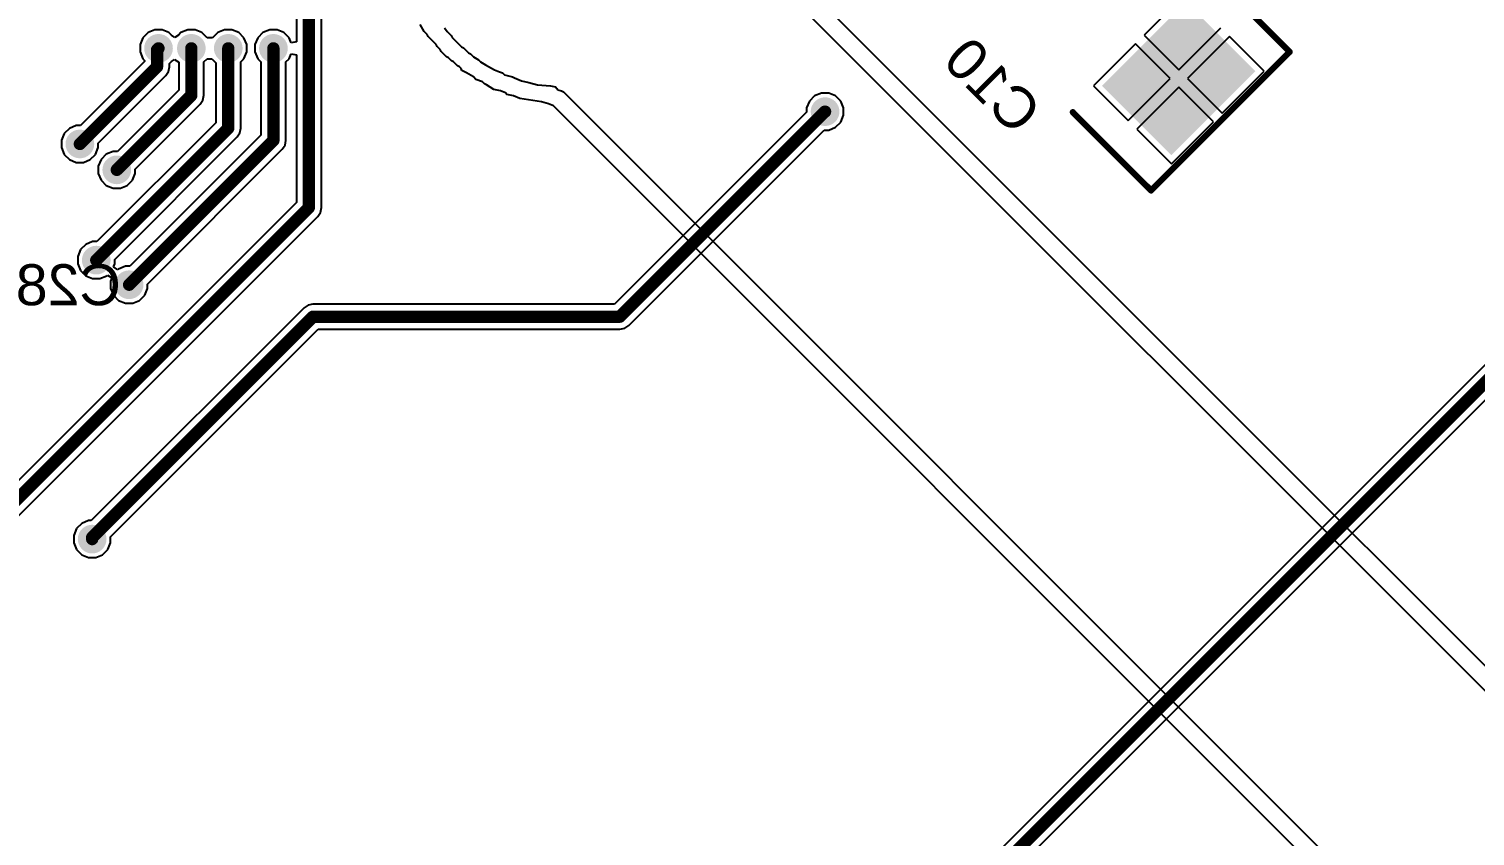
# Model space of a CAD drawing. Header units: millimetres. Extents: x 95 to 305, y 96 to 295.
# Drawn here: x 208.76 to 244, y 135.06 to 154.74 of the extents above; entities that cross this region are included whole.
import ezdxf

# ---------------------------------------------------------------- set-up
doc = ezdxf.new("R2010")
doc.units = ezdxf.units.MM
for name, color, linetype in [('BottomLayer', 5, 'Continuous'), ('BottomOverlay', 54, 'Continuous'), ('BottomPaste', 16, 'Continuous'), ('BottomSolder', 6, 'Continuous'), ('ViaHoleLayer', 16, 'Continuous')]:
    doc.layers.add(name, color=color, linetype=linetype)
doc.styles.add('Arial', font='', dxfattribs={"height": 0.2})
doc.styles.get('Arial').set_extended_font_data('Arial')

# ---------------------------------------------------------------- blocks, each defined once
blk = doc.blocks.new('CAP_TANT_D_B_188')
at = {"layer": 'BottomLayer'}
for points in [[(-4.323, 1.403), (-2.037, 1.403), (-2.037, -1.391), (-4.323, -1.391)], [(2.077, 1.403), (4.363, 1.403), (4.363, -1.391), (2.077, -1.391)]]:
    blk.add_hatch(color=5, dxfattribs=at).paths.add_polyline_path(points)
at = {"layer": 'BottomPaste'}
for points in [[(-4.323, 1.403), (-2.037, 1.403), (-2.037, -1.391), (-4.323, -1.391)], [(2.077, 1.403), (4.363, 1.403), (4.363, -1.391), (2.077, -1.391)]]:
    blk.add_hatch(color=16, dxfattribs=at).paths.add_polyline_path(points)
at = {"layer": 'BottomSolder'}
for points in [[(-4.373, 1.453), (-1.987, 1.453), (-1.987, -1.441), (-4.373, -1.441)], [(2.027, 1.453), (4.413, 1.453), (4.413, -1.441), (2.027, -1.441)]]:
    blk.add_hatch(color=6, dxfattribs=at).paths.add_polyline_path(points)
at = {"layer": 'BottomOverlay', "const_width": 0.15}
for points in [[(-4.625, 2.375), (-1.95, 2.375)], [(-4.625, -2.4), (-4.625, 2.375)], [(1.975, 2.375), (4.675, 2.375)], [(4.675, -2.4), (4.675, 2.375)], [(-4.625, -2.4), (-1.95, -2.4)], [(1.975, -2.4), (4.675, -2.4)], [(-5.35, -2.875), (-4.75, -2.875)], [(-5.05, -3.175), (-5.05, -2.575)]]:
    blk.add_lwpolyline(points, dxfattribs=at)
at = {"layer": 'BottomOverlay', "const_width": 0.075}
for points in [[(-4.663, 2.375, 1), (-4.588, 2.375, 1)], [(-4.663, 2.375, 1), (-4.588, 2.375, 1)], [(-1.987, 2.375, 1), (-1.912, 2.375, 1)], [(1.937, 2.375, 1), (2.013, 2.375, 1)], [(4.638, 2.375, 1), (4.713, 2.375, 1)], [(4.638, 2.375, 1), (4.713, 2.375, 1)], [(-4.663, -2.4, 1), (-4.588, -2.4, 1)], [(-4.663, -2.4, 1), (-4.588, -2.4, 1)], [(-1.987, -2.4, 1), (-1.912, -2.4, 1)], [(1.937, -2.4, 1), (2.013, -2.4, 1)], [(4.638, -2.4, 1), (4.713, -2.4, 1)], [(4.638, -2.4, 1), (4.713, -2.4, 1)], [(-5.388, -2.875, 1), (-5.313, -2.875, 1)], [(-5.088, -2.575, 1), (-5.012, -2.575, 1)], [(-4.788, -2.875, 1), (-4.713, -2.875, 1)], [(-5.088, -3.175, 1), (-5.012, -3.175, 1)]]:
    blk.add_lwpolyline(points, format="xyb", close=True, dxfattribs=at)

msp = doc.modelspace()

# ---------------------------------------------------------------- hatches: boundary and pattern name
at = {"layer": 'BottomLayer'}
h = msp.add_hatch(color=5, dxfattribs=at)
edge = h.paths.add_edge_path()
edge.add_arc((211.917, 154.262), 0.3, 0, 360)
h = msp.add_hatch(color=5, dxfattribs=at)
edge = h.paths.add_edge_path()
edge.add_arc((212.717, 154.262), 0.3, 0, 360)
h = msp.add_hatch(color=5, dxfattribs=at)
edge = h.paths.add_edge_path()
edge.add_arc((213.617, 154.262), 0.3, 0, 360)
h = msp.add_hatch(color=5, dxfattribs=at)
edge = h.paths.add_edge_path()
edge.add_arc((214.717, 154.262), 0.3, 0, 360)
h = msp.add_hatch(color=5, dxfattribs=at)
edge = h.paths.add_edge_path()
edge.add_arc((228.162, 152.719), 0.3, 0, 360)
h = msp.add_hatch(color=5, dxfattribs=at)
edge = h.paths.add_edge_path()
edge.add_arc((210, 151.931), 0.3, 0, 360)
h = msp.add_hatch(color=5, dxfattribs=at)
edge = h.paths.add_edge_path()
edge.add_arc((210.9, 151.3), 0.3, 0, 360)
h = msp.add_hatch(color=5, dxfattribs=at)
edge = h.paths.add_edge_path()
edge.add_arc((210.4, 149.1), 0.3, 0, 360)
h = msp.add_hatch(color=5, dxfattribs=at)
edge = h.paths.add_edge_path()
edge.add_arc((211.2, 148.5), 0.3, 0, 360)
h = msp.add_hatch(color=5, dxfattribs=at)
edge = h.paths.add_edge_path()
edge.add_arc((210.3, 142.3), 0.3, 0, 360)
at = {"layer": 'BottomSolder'}
h = msp.add_hatch(color=6, dxfattribs=at)
edge = h.paths.add_edge_path()
edge.add_arc((211.917, 154.262), 0.35, 0, 360)
h = msp.add_hatch(color=6, dxfattribs=at)
edge = h.paths.add_edge_path()
edge.add_arc((212.717, 154.262), 0.35, 0, 360)
h = msp.add_hatch(color=6, dxfattribs=at)
edge = h.paths.add_edge_path()
edge.add_arc((213.617, 154.262), 0.35, 0, 360)
h = msp.add_hatch(color=6, dxfattribs=at)
edge = h.paths.add_edge_path()
edge.add_arc((214.717, 154.262), 0.35, 0, 360)
h = msp.add_hatch(color=6, dxfattribs=at)
edge = h.paths.add_edge_path()
edge.add_arc((228.162, 152.719), 0.35, 0, 360)
h = msp.add_hatch(color=6, dxfattribs=at)
edge = h.paths.add_edge_path()
edge.add_arc((210, 151.931), 0.35, 0, 360)
h = msp.add_hatch(color=6, dxfattribs=at)
edge = h.paths.add_edge_path()
edge.add_arc((210.9, 151.3), 0.35, 0, 360)
h = msp.add_hatch(color=6, dxfattribs=at)
edge = h.paths.add_edge_path()
edge.add_arc((210.4, 149.1), 0.35, 0, 360)
h = msp.add_hatch(color=6, dxfattribs=at)
edge = h.paths.add_edge_path()
edge.add_arc((211.2, 148.5), 0.35, 0, 360)
h = msp.add_hatch(color=6, dxfattribs=at)
edge = h.paths.add_edge_path()
edge.add_arc((210.3, 142.3), 0.35, 0, 360)
at = {"layer": 'ViaHoleLayer'}
h = msp.add_hatch(color=16, dxfattribs=at)
edge = h.paths.add_edge_path()
edge.add_arc((211.917, 154.262), 0.15, 0, 360)
h = msp.add_hatch(color=16, dxfattribs=at)
edge = h.paths.add_edge_path()
edge.add_arc((212.717, 154.262), 0.15, 0, 360)
h = msp.add_hatch(color=16, dxfattribs=at)
edge = h.paths.add_edge_path()
edge.add_arc((213.617, 154.262), 0.15, 0, 360)
h = msp.add_hatch(color=16, dxfattribs=at)
edge = h.paths.add_edge_path()
edge.add_arc((214.717, 154.262), 0.15, 0, 360)
h = msp.add_hatch(color=16, dxfattribs=at)
edge = h.paths.add_edge_path()
edge.add_arc((228.162, 152.719), 0.15, 0, 360)
h = msp.add_hatch(color=16, dxfattribs=at)
edge = h.paths.add_edge_path()
edge.add_arc((210, 151.931), 0.15, 0, 360)
h = msp.add_hatch(color=16, dxfattribs=at)
edge = h.paths.add_edge_path()
edge.add_arc((210.9, 151.3), 0.15, 0, 360)
h = msp.add_hatch(color=16, dxfattribs=at)
edge = h.paths.add_edge_path()
edge.add_arc((210.4, 149.1), 0.15, 0, 360)
h = msp.add_hatch(color=16, dxfattribs=at)
edge = h.paths.add_edge_path()
edge.add_arc((211.2, 148.5), 0.15, 0, 360)
h = msp.add_hatch(color=16, dxfattribs=at)
edge = h.paths.add_edge_path()
edge.add_arc((210.3, 142.3), 0.15, 0, 360)

# ---------------------------------------------------------------- linework, layer by layer
at = {"layer": 'BottomLayer'}
for p, q in [((215.887, 150.382), (215.887, 162.77)), ((215.276, 157.197), (215.276, 154.421)), ((236.961, 155.607), (235.938, 154.583)), ((236.781, 153.74), (237.804, 154.763)), ((211.536, 154.517), (211.467, 154.352)), ((211.662, 154.644), (211.536, 154.517)), ((211.828, 154.712), (211.662, 154.644)), ((212.007, 154.712), (211.828, 154.712)), ((212.172, 154.644), (212.007, 154.712)), ((212.234, 154.581), (212.172, 154.644)), ((212.317, 154.529), (212.234, 154.581)), ((212.4, 154.581), (212.317, 154.529)), ((212.462, 154.644), (212.4, 154.581)), ((212.628, 154.712), (212.462, 154.644)), ((212.807, 154.712), (212.628, 154.712)), ((212.972, 154.644), (212.807, 154.712)), ((213.099, 154.517), (212.972, 154.644)), ((213.236, 154.517), (213.099, 154.517)), ((213.362, 154.644), (213.236, 154.517)), ((213.528, 154.712), (213.362, 154.644)), ((213.707, 154.712), (213.528, 154.712)), ((213.872, 154.644), (213.707, 154.712)), ((213.999, 154.517), (213.872, 154.644)), ((214.067, 154.352), (213.999, 154.517)), ((214.336, 154.517), (214.267, 154.352)), ((214.462, 154.644), (214.336, 154.517)), ((214.628, 154.712), (214.462, 154.644)), ((214.807, 154.712), (214.628, 154.712)), ((214.972, 154.644), (214.807, 154.712)), ((215.099, 154.517), (214.972, 154.644)), ((215.149, 154.396), (215.099, 154.517)), ((215.276, 154.421), (215.149, 154.396)), ((235.938, 154.583), (236.781, 153.74)), ((238.016, 154.551), (236.993, 153.528)), ((238.86, 153.707), (238.016, 154.551)), ((211.467, 154.352), (211.467, 154.173)), ((211.467, 154.173), (211.536, 154.007)), ((213.999, 154.007), (214.067, 154.173)), ((214.067, 154.173), (214.067, 154.352)), ((214.267, 154.352), (214.267, 154.173)), ((214.267, 154.173), (214.336, 154.007)), ((215.099, 154.007), (215.149, 154.128)), ((215.149, 154.128), (215.276, 154.103)), ((215.276, 154.103), (215.276, 150.508)), ((235.725, 154.371), (234.702, 153.348)), ((236.569, 153.528), (235.725, 154.371)), ((211.575, 153.939), (210.017, 152.381)), ((211.536, 154.007), (211.575, 153.967)), ((211.575, 153.967), (211.575, 153.939)), ((212.098, 153.596), (212.164, 153.695)), ((212.164, 153.695), (212.187, 153.812)), ((212.187, 153.896), (212.234, 153.943)), ((212.187, 153.812), (212.187, 153.896)), ((212.234, 153.943), (212.308, 153.99)), ((212.308, 153.99), (212.411, 153.925)), ((212.411, 153.925), (212.411, 153.244)), ((213.023, 153.932), (213.099, 154.007)), ((213.023, 153.117), (213.023, 153.932)), ((213.099, 154.007), (213.216, 154.007)), ((213.216, 154.007), (213.311, 153.911)), ((213.311, 153.911), (213.311, 152.444)), ((213.923, 153.932), (213.999, 154.007)), ((213.923, 152.317), (213.923, 153.932)), ((214.336, 154.007), (214.411, 153.932)), ((214.411, 153.932), (214.411, 152.144)), ((215.023, 153.932), (215.099, 154.007)), ((215.023, 152.017), (215.023, 153.932)), ((237.837, 152.684), (238.86, 153.707)), ((210.45, 151.948), (212.098, 153.596)), ((234.702, 153.348), (235.546, 152.504)), ((235.546, 152.504), (236.569, 153.528)), ((236.993, 153.528), (237.837, 152.684)), ((212.411, 153.244), (210.917, 151.75)), ((212.933, 152.901), (213, 153)), ((213, 153), (213.023, 153.117)), ((213.023, 153.117), (213.023, 153.117)), ((227.781, 152.974), (227.712, 152.809)), ((227.907, 153.101), (227.781, 152.974)), ((228.073, 153.169), (227.907, 153.101)), ((228.252, 153.169), (228.073, 153.169)), ((228.417, 153.101), (228.252, 153.169)), ((228.544, 152.974), (228.417, 153.101)), ((228.612, 152.809), (228.544, 152.974)), ((236.781, 153.316), (235.758, 152.292)), ((237.625, 152.472), (236.781, 153.316)), ((211.35, 151.317), (212.933, 152.901)), ((227.712, 152.705), (223.034, 148.027)), ((227.712, 152.809), (227.712, 152.705)), ((228.544, 152.465), (228.612, 152.63)), ((228.612, 152.63), (228.612, 152.809)), ((209.745, 152.312), (209.619, 152.186)), ((209.91, 152.381), (209.745, 152.312)), ((210.017, 152.381), (209.91, 152.381)), ((213.311, 152.444), (210.417, 149.55)), ((213.9, 152.2), (213.923, 152.317)), ((213.923, 152.317), (213.923, 152.317)), ((223.377, 147.505), (228.142, 152.269)), ((228.142, 152.269), (228.252, 152.269)), ((228.252, 152.269), (228.417, 152.338)), ((228.417, 152.338), (228.544, 152.465)), ((235.758, 152.292), (236.602, 151.449)), ((236.602, 151.449), (237.625, 152.472)), ((209.619, 152.186), (209.55, 152.02)), ((209.55, 152.02), (209.55, 151.841)), ((210.45, 151.841), (210.45, 151.948)), ((210.85, 149.117), (213.833, 152.101)), ((214.411, 152.144), (211.217, 148.95)), ((213.833, 152.101), (213.9, 152.2)), ((213.833, 152.101), (213.833, 152.101)), ((215, 151.9), (215.023, 152.017)), ((215.023, 152.017), (215.023, 152.017)), ((209.55, 151.841), (209.619, 151.676)), ((209.619, 151.676), (209.745, 151.549)), ((210.255, 151.549), (210.381, 151.676)), ((210.381, 151.676), (210.45, 151.841)), ((210.519, 151.555), (210.45, 151.39)), ((210.645, 151.681), (210.519, 151.555)), ((210.81, 151.75), (210.645, 151.681)), ((210.917, 151.75), (210.81, 151.75)), ((211.65, 148.517), (214.933, 151.801)), ((214.933, 151.801), (215, 151.9)), ((214.933, 151.801), (214.933, 151.801)), ((209.745, 151.549), (209.91, 151.481)), ((209.91, 151.481), (210.09, 151.481)), ((210.09, 151.481), (210.255, 151.549)), ((210.45, 151.39), (210.45, 151.21)), ((210.45, 151.21), (210.519, 151.045)), ((211.281, 151.045), (211.35, 151.21)), ((211.35, 151.21), (211.35, 151.317)), ((210.519, 151.045), (210.645, 150.919)), ((210.645, 150.919), (210.81, 150.85)), ((210.81, 150.85), (210.99, 150.85)), ((210.99, 150.85), (211.155, 150.919)), ((211.155, 150.919), (211.281, 151.045)), ((215.276, 150.508), (207.384, 142.616)), ((207.906, 142.273), (215.798, 150.165)), ((215.798, 150.165), (215.864, 150.264)), ((215.798, 150.165), (215.798, 150.165)), ((215.864, 150.264), (215.887, 150.382)), ((215.887, 150.382), (215.887, 150.382)), ((210.145, 149.481), (210.019, 149.355)), ((210.31, 149.55), (210.145, 149.481)), ((210.417, 149.55), (210.31, 149.55)), ((247.207, 149.512), (224.653, 126.958)), ((210.019, 149.355), (209.95, 149.19)), ((209.95, 149.19), (209.95, 149.01)), ((210.85, 149.01), (210.85, 149.117)), ((225.141, 126.581), (247.729, 149.169)), ((209.95, 149.01), (210.019, 148.845)), ((210.019, 148.845), (210.145, 148.719)), ((210.655, 148.719), (210.674, 148.737)), ((210.674, 148.737), (210.781, 148.665)), ((210.819, 148.935), (210.85, 149.01)), ((210.926, 148.863), (210.819, 148.935)), ((210.945, 148.881), (210.926, 148.863)), ((211.11, 148.95), (210.945, 148.881)), ((211.217, 148.95), (211.11, 148.95)), ((210.145, 148.719), (210.31, 148.65)), ((210.31, 148.65), (210.49, 148.65)), ((210.49, 148.65), (210.655, 148.719)), ((210.781, 148.665), (210.75, 148.59)), ((210.75, 148.59), (210.75, 148.41)), ((210.75, 148.41), (210.819, 148.245)), ((211.581, 148.245), (211.65, 148.41)), ((211.65, 148.41), (211.65, 148.517)), ((210.819, 148.245), (210.945, 148.119)), ((210.945, 148.119), (211.11, 148.05)), ((211.11, 148.05), (211.29, 148.05)), ((211.29, 148.05), (211.455, 148.119)), ((211.455, 148.119), (211.581, 148.245)), ((215.465, 147.938), (210.277, 142.75)), ((215.564, 148.004), (215.465, 147.938)), ((215.681, 148.027), (215.564, 148.004)), ((223.034, 148.027), (215.681, 148.027)), ((215.681, 148.027), (215.681, 148.027)), ((210.75, 142.358), (215.808, 147.415)), ((215.808, 147.415), (223.161, 147.415)), ((223.161, 147.415), (223.278, 147.439)), ((223.161, 147.415), (223.161, 147.415)), ((223.278, 147.439), (223.377, 147.505)), ((210.21, 142.75), (210.045, 142.681)), ((210.277, 142.75), (210.21, 142.75)), ((209.919, 142.555), (209.85, 142.39)), ((210.045, 142.681), (209.919, 142.555)), ((209.85, 142.39), (209.85, 142.21)), ((209.85, 142.21), (209.919, 142.045)), ((209.919, 142.045), (210.045, 141.919)), ((210.555, 141.919), (210.681, 142.045)), ((210.681, 142.045), (210.75, 142.21)), ((210.75, 142.21), (210.75, 142.358)), ((210.045, 141.919), (210.21, 141.85)), ((210.21, 141.85), (210.39, 141.85)), ((210.39, 141.85), (210.555, 141.919))]:
    msp.add_line(p, q, dxfattribs=at)
at = {"layer": 'BottomLayer', "const_width": 0.3}
for points in [[(215.582, 150.382), (215.582, 163.1)], [(211.881, 154.226), (211.917, 154.262)], [(211.881, 153.812), (211.881, 154.226)], [(212.717, 153.117), (212.717, 154.262)], [(213.617, 152.317), (213.617, 154.262)], [(214.717, 152.017), (214.717, 154.262)], [(210, 151.931), (211.881, 153.812)], [(210.9, 151.3), (212.717, 153.117)], [(223.161, 147.721), (228.159, 152.719)], [(228.159, 152.719), (228.162, 152.719)], [(210.4, 149.1), (213.617, 152.317)], [(211.2, 148.5), (214.717, 152.017)], [(207.6, 142.4), (215.582, 150.382)], [(224.314, 126.186), (247.513, 149.386)], [(210.3, 142.34), (215.681, 147.721)], [(215.681, 147.721), (223.161, 147.721)], [(210.3, 142.3), (210.3, 142.34)]]:
    msp.add_lwpolyline(points, dxfattribs=at)
at = {"layer": 'BottomLayer', "const_width": 0.15}
for points in [[(211.806, 154.226, 1), (211.956, 154.226, 1)], [(211.806, 154.226, 1), (211.956, 154.226, 1)], [(211.842, 154.262, 1), (211.992, 154.262, 1)], [(212.642, 154.262, 1), (212.792, 154.262, 1)], [(213.542, 154.262, 1), (213.692, 154.262, 1)], [(214.642, 154.262, 1), (214.792, 154.262, 1)], [(211.806, 153.812, 1), (211.956, 153.812, 1)], [(211.806, 153.812, 1), (211.956, 153.812, 1)], [(212.642, 153.117, 1), (212.792, 153.117, 1)], [(212.642, 153.117, 1), (212.792, 153.117, 1)], [(228.084, 152.719, 1), (228.234, 152.719, 1)], [(228.084, 152.719, 1), (228.234, 152.719, 1)], [(228.087, 152.719, 1), (228.237, 152.719, 1)], [(213.542, 152.317, 1), (213.692, 152.317, 1)], [(213.542, 152.317, 1), (213.692, 152.317, 1)], [(209.925, 151.931, 1), (210.075, 151.931, 1)], [(214.642, 152.017, 1), (214.792, 152.017, 1)], [(214.642, 152.017, 1), (214.792, 152.017, 1)], [(210.825, 151.3, 1), (210.975, 151.3, 1)], [(215.507, 150.382, 1), (215.657, 150.382, 1)], [(215.507, 150.382, 1), (215.657, 150.382, 1)], [(210.325, 149.1, 1), (210.475, 149.1, 1)], [(211.125, 148.5, 1), (211.275, 148.5, 1)], [(215.606, 147.721, 1), (215.756, 147.721, 1)], [(215.606, 147.721, 1), (215.756, 147.721, 1)], [(223.086, 147.721, 1), (223.236, 147.721, 1)], [(223.086, 147.721, 1), (223.236, 147.721, 1)], [(210.225, 142.34, 1), (210.375, 142.34, 1)], [(210.225, 142.34, 1), (210.375, 142.34, 1)], [(210.225, 142.3, 1), (210.375, 142.3, 1)]]:
    msp.add_lwpolyline(points, format="xyb", close=True, dxfattribs=at)
at = {"layer": 'BottomOverlay'}
for p, q in [((226.932, 156.523), (237.872, 145.583)), ((246.318, 136.528), (226.567, 156.28)), ((218.389, 154.673), (218.291, 154.844)), ((218.887, 154.759), (218.948, 154.673)), ((218.462, 154.6), (218.389, 154.673)), ((218.486, 154.552), (218.462, 154.6)), ((218.681, 154.357), (218.486, 154.552)), ((218.948, 154.673), (219.046, 154.576)), ((219.046, 154.576), (219.07, 154.527)), ((219.07, 154.527), (219.301, 154.296)), ((218.705, 154.308), (218.681, 154.357)), ((218.778, 154.235), (218.705, 154.308)), ((218.802, 154.187), (218.778, 154.235)), ((218.936, 154.053), (218.802, 154.187)), ((218.985, 154.028), (218.936, 154.053)), ((219.058, 153.955), (218.985, 154.028)), ((219.301, 154.296), (219.35, 154.272)), ((219.35, 154.272), (219.472, 154.15)), ((219.472, 154.15), (219.52, 154.126)), ((219.52, 154.126), (219.593, 154.053)), ((219.593, 154.053), (219.715, 153.98)), ((219.107, 153.931), (219.058, 153.955)), ((219.204, 153.834), (219.107, 153.931)), ((219.253, 153.809), (219.204, 153.834)), ((219.289, 153.773), (219.253, 153.809)), ((219.313, 153.724), (219.289, 153.773)), ((219.423, 153.663), (219.313, 153.724)), ((219.715, 153.98), (219.764, 153.931)), ((219.764, 153.931), (219.885, 153.858)), ((219.885, 153.858), (220.104, 153.736)), ((220.104, 153.736), (220.226, 153.688)), ((220.226, 153.688), (220.299, 153.663)), ((219.593, 153.566), (219.423, 153.663)), ((219.654, 153.505), (219.593, 153.566)), ((219.812, 153.444), (219.654, 153.505)), ((219.861, 153.395), (219.812, 153.444)), ((219.91, 153.371), (219.861, 153.395)), ((220.092, 153.262), (219.91, 153.371)), ((220.299, 153.663), (220.348, 153.615)), ((220.348, 153.615), (220.543, 153.566)), ((220.543, 153.566), (220.591, 153.542)), ((220.591, 153.542), (220.762, 153.469)), ((220.762, 153.469), (220.944, 153.432)), ((220.944, 153.432), (221.151, 153.371)), ((221.151, 153.371), (221.467, 153.347)), ((221.467, 153.347), (221.589, 153.322)), ((221.589, 153.322), (221.626, 153.286)), ((220.25, 153.225), (220.092, 153.262)), ((220.372, 153.176), (220.25, 153.225)), ((220.409, 153.14), (220.372, 153.176)), ((220.567, 153.103), (220.409, 153.14)), ((220.725, 153.043), (220.567, 153.103)), ((221.248, 152.957), (220.725, 153.043)), ((221.626, 153.286), (221.638, 153.249)), ((221.638, 153.249), (221.735, 153.225)), ((221.735, 153.225), (221.784, 153.201)), ((221.784, 153.201), (242.412, 132.573)), ((221.419, 152.909), (221.248, 152.957)), ((221.54, 152.86), (221.419, 152.909)), ((241.925, 132.476), (221.54, 152.86)), ((237.872, 145.583), (237.884, 145.57)), ((237.884, 145.57), (246.464, 136.991))]:
    msp.add_line(p, q, dxfattribs=at)

# ---------------------------------------------------------------- block references
at = {"rotation": 315}
msp.add_blockref('CAP_TANT_D_B_188', (234.5, 155.8), dxfattribs=at)

# ---------------------------------------------------------------- texts
at = {"layer": 'BottomOverlay', "style": 'Arial', "text_generation_flag": 2}
msp.add_text('C10', height=1, rotation=315, dxfattribs=at).set_placement((232.8, 152.1))
msp.add_text('C28', height=1, dxfattribs=at).set_placement((211, 148))

doc.saveas('drawing.dxf')
